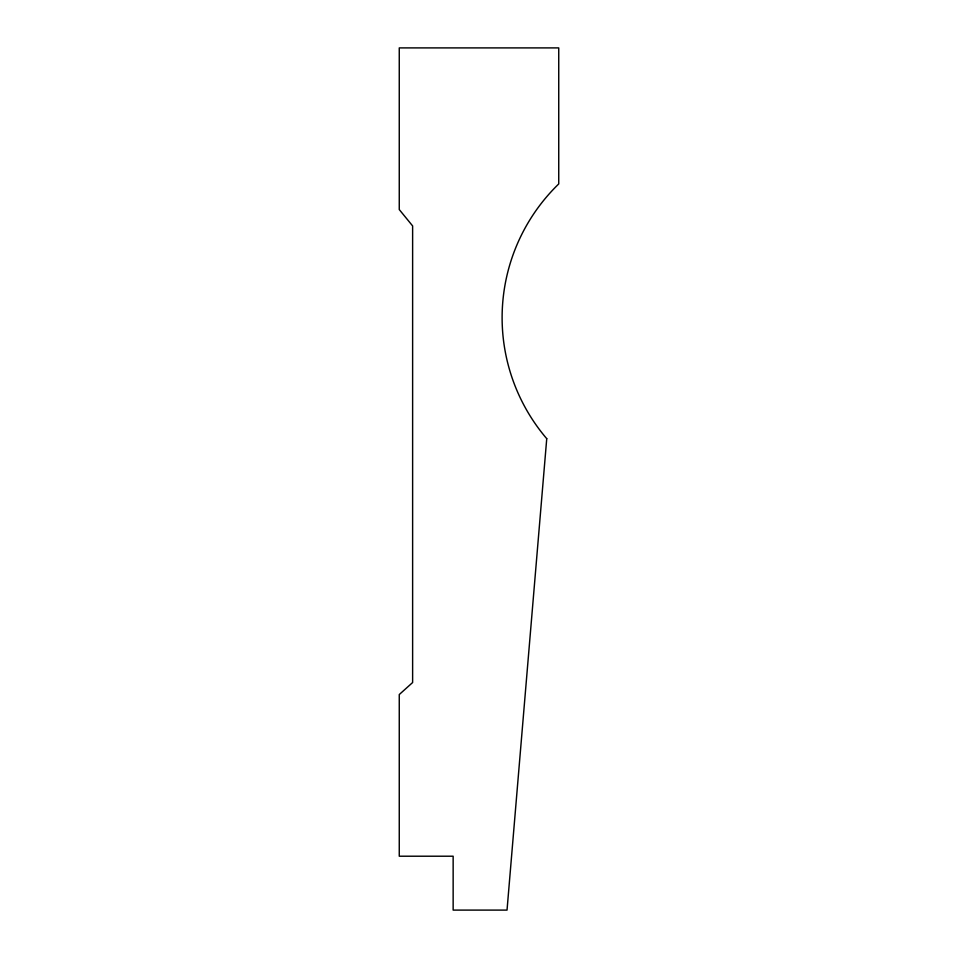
<?xml version="1.0" encoding="UTF-8"?>
<svg xmlns="http://www.w3.org/2000/svg" width="958" height="958" viewBox="0 0 958 958"><rect width="100%" height="100%" fill="white"/><g stroke="black" fill="none" stroke-linecap="round" stroke-linejoin="round"><path stroke-width="1.44" d="M546.743 438.668L507.033 910.1L453.146 910.1L453.146 856.212L399.258 856.212L399.258 694.55L412.623 682.527L412.623 225.932L399.258 209.562L399.258 47.9L558.742 47.9L558.742 183.924A186.295 186.295 0 0 0 546.743 438.668"/></g></svg>
